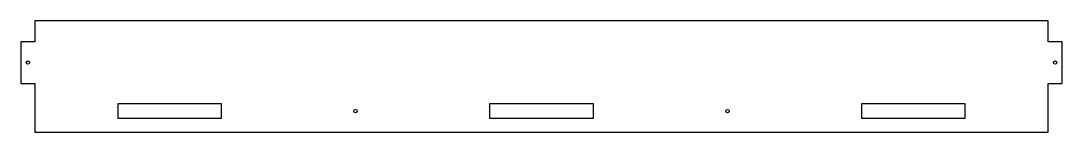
# Model space of a CAD drawing. Header units: millimetres. Extents: x -629 to 629, y -707 to -573.
import ezdxf

# ---------------------------------------------------------------- set-up
doc = ezdxf.new("R2010")
doc.units = ezdxf.units.MM
doc.layers.add('DXF_Temp', color=7, linetype='CONTINUOUS')

msp = doc.modelspace()

# ---------------------------------------------------------------- linework, layer by layer
at = {"layer": 'DXF_Temp'}
for p, q in [((612, -572.6), (-612, -572.6)), ((-612, -572.6), (-612, -597.8)), ((612, -597.8), (612, -572.6)), ((-612, -597.8), (-629, -597.8)), ((-629, -597.8), (-629, -648.2)), ((629, -597.8), (612, -597.8)), ((629, -648.2), (629, -597.8)), ((-629, -648.2), (-612, -648.2)), ((-612, -648.2), (-612, -707)), ((612, -648.2), (629, -648.2)), ((612, -707), (612, -648.2)), ((-512, -672.8), (-512, -690.2)), ((-386.6, -672.8), (-512, -672.8)), ((-386.6, -690.2), (-386.6, -672.8)), ((-62.7, -672.8), (-62.7, -690.2)), ((62.7, -672.8), (-62.7, -672.8)), ((62.7, -690.2), (62.7, -672.8)), ((386.6, -672.8), (386.6, -690.2)), ((512, -672.8), (386.6, -672.8)), ((512, -690.2), (512, -672.8)), ((-512, -690.2), (-386.6, -690.2)), ((-62.7, -690.2), (62.7, -690.2)), ((386.6, -690.2), (512, -690.2)), ((-612, -707), (612, -707))]:
    msp.add_line(p, q, dxfattribs=at)
for centre in [(-620.5, -623), (620.5, -623), (-224.7, -681.5), (224.7, -681.5)]:
    msp.add_circle(centre, 2, dxfattribs=at)

doc.saveas('drawing.dxf')
